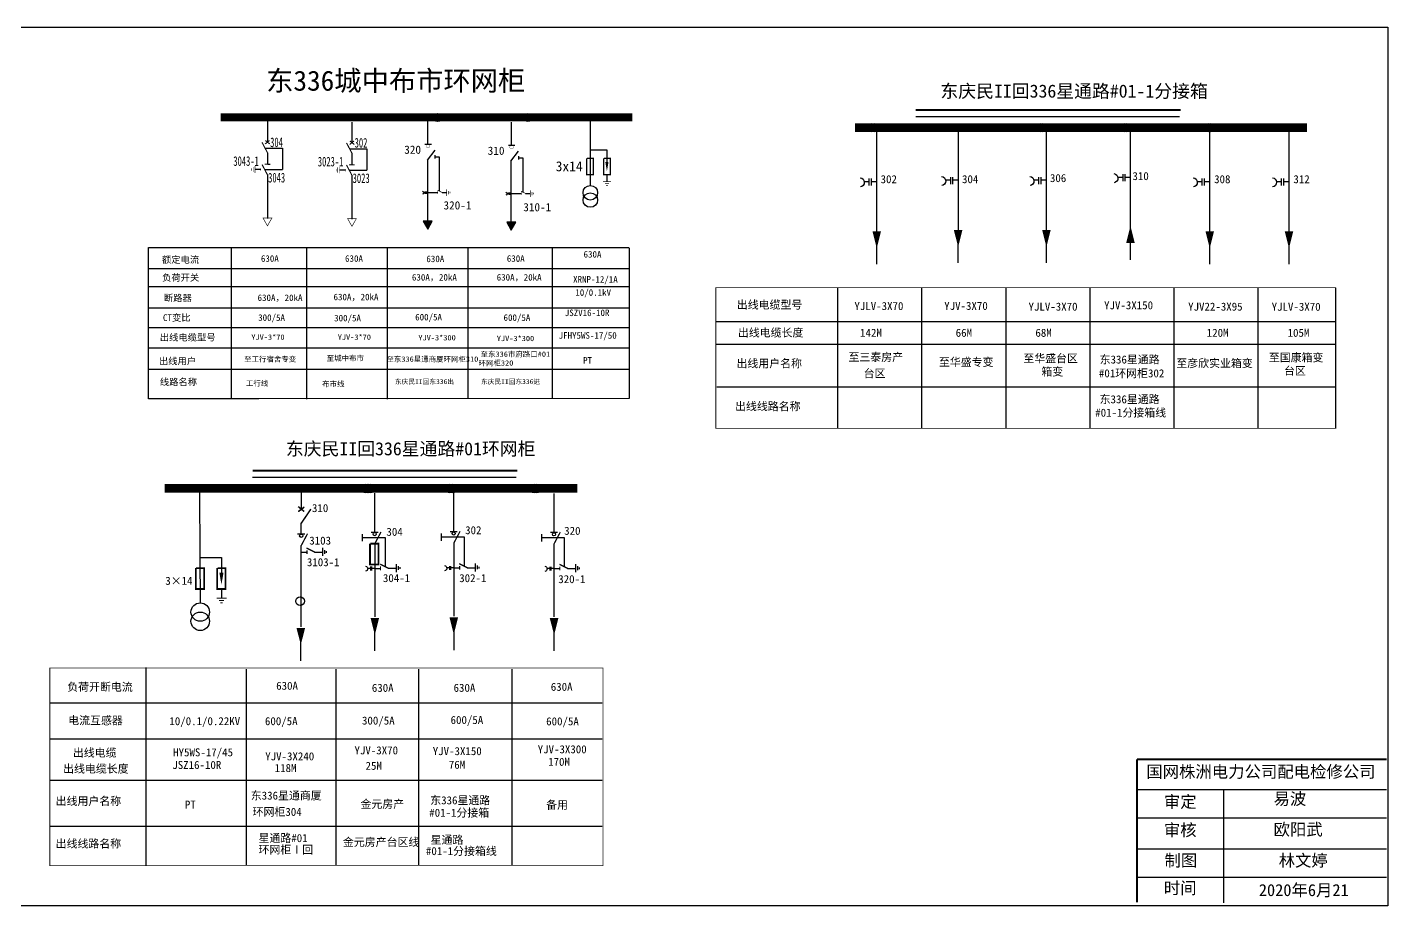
# Model space of a CAD drawing. Extents: x -53 to 504, y -237 to -5.
# Drawn here: x 164.2 to 504.2, y -236.9 to -17.3 of the extents above; entities that cross this region are included whole.
import ezdxf

# ---------------------------------------------------------------- set-up
doc = ezdxf.new("R2010")
doc.units = 0
doc.header["$LTSCALE"] = 0.774411
doc.linetypes.add('ACAD_ISO02W100', pattern=[15, 12, -3])
doc.layers.get('0').update_dxf_attribs({"linetype": 'CONTINUOUS'})
doc.layers.add('1', color=7, linetype='CONTINUOUS')
doc.layers.add('2', color=7, linetype='CONTINUOUS')
doc.styles.add('HZ', font='')
doc.styles.get("Standard").update_dxf_attribs({"font": '', "height": 2.5})
doc.styles.add('字体', font='', dxfattribs={"height": 2.5})
doc.styles.add('宋体', font='')
doc.styles.get('HZ').set_extended_font_data('SimSun')
doc.styles.get('Standard').set_extended_font_data('SimSun')
doc.styles.get('字体').set_extended_font_data('楷体_GB2312')
doc.styles.get('宋体').set_extended_font_data('SimSun')

# ---------------------------------------------------------------- blocks, each defined once
blk = doc.blocks.new('JD')
for points in [[(-2, 0.2), (-2, -0.2), (2, 0.2), (2, -0.2)], [(1, -1.2), (1, -0.8), (-1, -1.2), (-1, -0.8)], [(-0.5, -1.8), (-0.5, -2.2), (0.5, -1.8), (0.5, -2.2)]]:
    blk.add_trace(points)

msp = doc.modelspace()

# ---------------------------------------------------------------- hatches: boundary and pattern name
for points in [[(264.26, -67.76), (265.39, -65.8), (263.13, -65.8)], [(285.12, -68.01), (286.25, -66.05), (283.99, -66.05)]]:
    msp.add_hatch(color=7).paths.add_polyline_path(points)

# ---------------------------------------------------------------- linework, layer by layer
for p, q in [((304.84, -40.65), (304.84, -56.97)), ((224.2, -40.9), (224.2, -46.16)), ((245.32, -41.02), (245.32, -46.28)), ((376.43, -43.45), (376.43, -68.75)), ((396.77, -43.11), (396.77, -68.41)), ((418.82, -43.11), (418.82, -68.41)), ((439.83, -42.38), (439.83, -67.68)), ((459.65, -43.45), (459.65, -68.75)), ((479.45, -43.45), (479.45, -68.75)), ((223.6, -47.55), (227.93, -47.55)), ((227.93, -47.55), (227.93, -52.92)), ((263.54, -46.58), (265.18, -46.58)), ((284.41, -46.83), (286.04, -46.83)), ((224.2, -48.69), (224.2, -51.58)), ((244.72, -47.68), (249.05, -47.68)), ((245.32, -48.82), (245.32, -51.71)), ((249.05, -47.68), (249.05, -53.05)), ((266.03, -49.27), (266.03, -50.12)), ((266.05, -49.7), (267.14, -49.7)), ((267.14, -49.7), (267.14, -58.27)), ((286.9, -49.52), (286.9, -50.37)), ((286.92, -49.95), (288, -49.95)), ((288, -49.95), (288, -58.53)), ((304.82, -47.98), (309.03, -47.98)), ((309.03, -47.98), (309.03, -51.05)), ((222.54, -52.92), (221.08, -52.92)), ((223.52, -52.92), (227.93, -52.92)), ((224.2, -54.22), (224.2, -65.16)), ((243.66, -53.05), (242.2, -53.05)), ((244.64, -53.05), (249.05, -53.05)), ((245.32, -54.34), (245.32, -65.29)), ((309.03, -54.28), (309.03, -55.87)), ((264.26, -58.66), (266.75, -58.66)), ((267.84, -58.63), (268.99, -58.63)), ((285.12, -58.91), (287.61, -58.91)), ((288.71, -58.89), (289.85, -58.89)), ((376.42, -69.1), (376.42, -76.55)), ((396.76, -68.76), (396.76, -76.21)), ((418.82, -68.76), (418.82, -76.21)), ((439.82, -68.03), (439.82, -75.48)), ((459.64, -69.1), (459.64, -76.55)), ((479.44, -69.1), (479.44, -76.55)), ((366.65, -82.44), (366.65, -117.58)), ((366.65, -82.44), (366.65, -117.58)), ((387.67, -82.44), (387.67, -117.58)), ((408.68, -82.44), (408.68, -117.58)), ((429.69, -82.44), (429.69, -117.58)), ((450.7, -82.44), (450.7, -117.58)), ((471.72, -82.44), (471.72, -117.58)), ((471.72, -82.44), (471.72, -117.58)), ((491.13, -82.44), (491.13, -117.58)), ((232.6, -132.52), (232.6, -137.52)), ((207.25, -133.55), (207.28, -149.34)), ((250.93, -133.8), (250.93, -143.52)), ((270.68, -133.66), (270.68, -143.38)), ((295.74, -133.83), (295.74, -143.55)), ((232.55, -141.2), (232.57, -143.95)), ((207.28, -149.22), (207.36, -161.29)), ((232.51, -146.84), (232.5, -167.18)), ((232.59, -148.54), (234.05, -148.54)), ((235.95, -148.5), (237.93, -148.5)), ((251, -146.39), (251, -164.69)), ((270.74, -146.25), (270.74, -164.55)), ((295.8, -146.42), (295.8, -164.72)), ((207.34, -149.84), (212.7, -149.84)), ((212.7, -149.84), (212.7, -153.76)), ((251, -152.59), (252.45, -152.59)), ((254.35, -152.55), (256.33, -152.55)), ((270.74, -152.46), (272.2, -152.46)), ((274.1, -152.41), (276.08, -152.41)), ((295.8, -152.63), (297.26, -152.63)), ((299.16, -152.59), (301.14, -152.59)), ((212.7, -157.87), (212.7, -159.9)), ((250.99, -165.75), (250.99, -173.2)), ((270.74, -165.61), (270.74, -173.06)), ((295.8, -165.78), (295.8, -173.23)), ((232.49, -168.24), (232.49, -175.69))]:
    msp.add_line(p, q)
at = {"color": 7}
for p, q in [((264.29, -46.39), (264.29, -40.8)), ((285.16, -46.65), (285.16, -41.06))]:
    msp.add_line(p, q, dxfattribs=at)
at = {"color": 0}
for p, q in [((264.18, -50.54), (264.18, -66.14)), ((285.05, -50.79), (285.05, -66.4)), ((215.13, -72.4), (215.13, -110.21)), ((233.94, -72.61), (233.94, -110.26)), ((194.49, -77.6), (209.52, -77.6)), ((209.45, -77.6), (222.13, -77.6)), ((219.63, -77.6), (314.59, -77.6)), ((194.49, -82.16), (209.46, -82.16)), ((209.39, -82.16), (222.06, -82.16)), ((221.85, -82.16), (314.59, -82.16)), ((194.49, -92.38), (209.35, -92.38)), ((209.28, -92.38), (221.96, -92.38)), ((221.74, -92.38), (314.59, -92.38))]:
    msp.add_line(p, q, dxfattribs=at)
at = {"linetype": 'Continuous'}
for p, q in [((336.23, -90.84), (491.13, -90.84)), ((336.23, -96.52), (491.13, -96.52)), ((336.49, -107.24), (491.13, -107.24)), ((237.98, -147.47), (237.98, -149.47)), ((238.44, -147.99), (238.44, -148.91)), ((238.91, -148.25), (238.91, -148.68)), ((256.38, -151.52), (256.38, -153.52)), ((256.85, -152.04), (256.85, -152.96)), ((257.31, -152.3), (257.31, -152.73)), ((276.13, -151.39), (276.13, -153.38)), ((276.6, -151.9), (276.6, -152.82)), ((277.06, -152.17), (277.06, -152.59)), ((301.19, -151.56), (301.19, -153.55)), ((301.65, -152.07), (301.65, -152.99)), ((302.12, -152.34), (302.12, -152.76)), ((193.84, -177.32), (193.84, -226.81)), ((218.84, -177.81), (218.84, -226.65)), ((241.26, -177.81), (241.26, -226.65)), ((261.91, -177.81), (261.91, -226.65)), ((285.29, -177.81), (285.29, -226.65)), ((169.97, -186.19), (307.87, -186.19)), ((169.97, -195.22), (307.87, -195.22)), ((169.97, -205.53), (307.87, -205.53)), ((441.5, -207.84), (503.86, -207.84)), ((463.14, -207.85), (463.14, -236.18)), ((169.97, -216.98), (307.87, -216.98)), ((441.5, -214.95), (503.86, -214.95)), ((441.5, -222.7), (503.86, -222.7)), ((441.5, -229.8), (503.86, -229.8))]:
    msp.add_line(p, q, dxfattribs=at)
msp.add_lwpolyline([(-52.58, -17.32), (504.17, -17.32), (504.17, -236.92), (-52.58, -236.92)], close=True, dxfattribs=at)
for points, const_width in [([(212.51, -39.86), (315.41, -39.86)], 2), ([(386.22, -38), (452.4, -38)], 0.525), ([(371.05, -42.43), (484.01, -42.43)], 2.1), ([(224.2, -48.69), (222.84, -46.1)], 0.273), ([(224.71, -45.64), (223.62, -46.5)], 0.273), ([(223.68, -45.64), (224.78, -46.5)], 0.273), ([(245.32, -48.82), (243.95, -46.23)], 0.273), ([(245.83, -45.77), (244.74, -46.63)], 0.273), ([(244.8, -45.77), (245.9, -46.63)], 0.273), ([(263.54, -46.58), (265.18, -46.58)], 0.139), ([(284.41, -46.83), (286.04, -46.83)], 0.139), ([(304, -50.08), (304, -54.18), (305.65, -54.18), (305.65, -50.08), (304.05, -50.08)], 0.347), ([(308.21, -50.08), (308.21, -54.18), (309.85, -54.18), (309.85, -50.08), (308.26, -50.08)], 0.347), ([(220.24, -52.61), (220.24, -53.2)], 0.119), ([(220.64, -52.25), (220.64, -53.53)], 0.119), ([(221.07, -52.05), (221.07, -53.72)], 0.119), ([(222.54, -52.62), (222.54, -53.22)], 0.119), ([(224.2, -54.22), (222.84, -51.63)], 0.273), ([(224.89, -51.6), (223.5, -51.56)], 0.273), ([(241.36, -52.74), (241.36, -53.33)], 0.119), ([(241.76, -52.37), (241.76, -53.66)], 0.119), ([(242.19, -52.18), (242.19, -53.85)], 0.119), ([(243.66, -52.75), (243.66, -53.34)], 0.119), ([(245.32, -54.34), (243.95, -51.76)], 0.273), ([(246.01, -51.73), (244.62, -51.68)], 0.273), ([(266.7, -58.05), (267.91, -58.66)], 0.182), ([(266.75, -58.38), (266.75, -58.94)], 0.182), ([(287.56, -58.31), (288.78, -58.91)], 0.182), ([(287.61, -58.63), (287.61, -59.19)], 0.182), ([(220.47, -128.15), (286.65, -128.15)], 0.525), ([(198.49, -132.58), (301.62, -132.58)], 2.1), ([(231.88, -138.4), (233.42, -137.24)], 0.378), ([(231.89, -137.13), (233.38, -138.37)], 0.378), ([(232.6, -141.37), (235.04, -137.78)], 0.378), ([(231.7, -143.99), (233.56, -143.99)], 0.315), ([(232.63, -146.9), (234.21, -143.91)], 0.315), ([(249.83, -146.4), (249.83, -151.62), (251.92, -151.62), (251.92, -146.4), (249.89, -146.4)], 0.441), ([(250.07, -143.56), (251.93, -143.56)], 0.315), ([(251, -146.47), (252.57, -143.48)], 0.315), ([(269.81, -143.42), (271.67, -143.42)], 0.315), ([(270.74, -146.33), (272.32, -143.34)], 0.315), ([(294.87, -143.59), (296.73, -143.59)], 0.315), ([(295.8, -146.5), (297.38, -143.51)], 0.315), ([(233.97, -147.49), (236.07, -148.54)], 0.315), ([(234.05, -148.06), (234.05, -149.03)], 0.315), ([(206.29, -152.52), (206.29, -157.74), (208.38, -157.74), (208.38, -152.52), (206.36, -152.52)], 0.441), ([(211.65, -152.52), (211.65, -157.74), (213.74, -157.74), (213.74, -152.52), (211.72, -152.52)], 0.441), ([(252.37, -151.54), (254.47, -152.59)], 0.315), ([(252.45, -152.11), (252.45, -153.08)], 0.315), ([(272.12, -151.41), (274.22, -152.46)], 0.315), ([(272.2, -151.97), (272.2, -152.94)], 0.315), ([(297.18, -151.58), (299.28, -152.63)], 0.315), ([(297.26, -152.14), (297.26, -153.11)], 0.315)]:
    msp.add_lwpolyline(points, dxfattribs=dict(const_width=const_width))
for points in [[(386.22, -39.62), (452.08, -39.62)], [(437.92, -54.06), (437.92, -55.79)], [(438.45, -54.06), (438.45, -55.79)], [(374.52, -55.93), (373.33, -55.93)], [(374.52, -55.14), (374.52, -56.86)], [(375.05, -55.14), (375.05, -56.86)], [(376.42, -55.93), (375.05, -55.93)], [(394.86, -55.59), (393.67, -55.59)], [(394.86, -54.8), (394.86, -56.52)], [(395.39, -54.8), (395.39, -56.52)], [(396.76, -55.59), (395.39, -55.59)], [(416.92, -55.59), (415.73, -55.59)], [(416.92, -54.8), (416.92, -56.52)], [(417.45, -54.8), (417.45, -56.52)], [(418.82, -55.59), (417.45, -55.59)], [(437.92, -54.86), (436.73, -54.86)], [(439.82, -54.86), (438.45, -54.86)], [(457.74, -55.93), (456.55, -55.93)], [(457.74, -55.14), (457.74, -56.86)], [(458.27, -55.14), (458.27, -56.86)], [(459.64, -55.93), (458.27, -55.93)], [(477.55, -55.93), (476.35, -55.93)], [(477.55, -55.14), (477.55, -56.86)], [(478.08, -55.14), (478.08, -56.86)], [(479.44, -55.93), (478.08, -55.93)], [(263.65, -58.65), (263.26, -58.65)], [(263.65, -58.39), (263.65, -58.95)], [(263.82, -58.39), (263.82, -58.95)], [(264.26, -58.65), (263.82, -58.65)], [(284.51, -58.9), (284.12, -58.9)], [(284.51, -58.65), (284.51, -59.2)], [(284.68, -58.65), (284.68, -59.2)], [(285.12, -58.9), (284.68, -58.9)], [(220.47, -129.77), (286.32, -129.77)], [(247.89, -144.04), (247.89, -145.79)], [(267.64, -143.9), (267.64, -145.66)], [(292.7, -144.07), (292.7, -145.83)], [(249.94, -152.58), (249.27, -152.58)], [(249.94, -152.13), (249.94, -153.09)], [(250.23, -152.13), (250.23, -153.09)], [(250.99, -152.58), (250.23, -152.58)], [(269.68, -152.44), (269.02, -152.44)], [(269.68, -152), (269.68, -152.96)], [(269.98, -152), (269.98, -152.96)], [(270.74, -152.44), (269.98, -152.44)], [(294.74, -152.61), (294.08, -152.61)], [(294.74, -152.17), (294.74, -153.13)], [(295.04, -152.17), (295.04, -153.13)], [(295.8, -152.61), (295.04, -152.61)]]:
    msp.add_lwpolyline(points)
at = {"const_width": 0.0695}
for points in [[(263.9, -47.03, 1), (264.81, -47.03, 1)], [(284.76, -47.29, 1), (285.67, -47.29, 1)]]:
    msp.add_lwpolyline(points, format="xyb", close=True, dxfattribs=at)
for points, format in [([(309.03, -51, 0.809, 0, 0), (309.03, -53.31, 0, 0, 0)], "xyseb"), ([(435.72, -53.89, -0.877934), (435.76, -56.18)], "xyb"), ([(372.32, -54.96, -0.877934), (372.36, -57.25)], "xyb"), ([(392.65, -54.62, -0.877934), (392.7, -56.92)], "xyb"), ([(414.71, -54.62, -0.877934), (414.76, -56.92)], "xyb"), ([(455.53, -54.96, -0.877934), (455.58, -57.25)], "xyb"), ([(475.34, -54.96, -0.877934), (475.38, -57.25)], "xyb"), ([(262.94, -58.34, -0.877934), (262.95, -59.07)], "xyb"), ([(283.8, -58.59, -0.877934), (283.81, -59.33)], "xyb"), ([(376.46, -68.32, 2.15, 0, 0), (376.46, -72.59, 0, 0, 0)], "xyseb"), ([(396.8, -67.98, 2.15, 0, 0), (396.8, -72.25, 0, 0, 0)], "xyseb"), ([(418.86, -67.98, 2.15, 0, 0), (418.86, -72.25, 0, 0, 0)], "xyseb"), ([(439.86, -71.26, 2.15, 0, 0), (439.86, -66.99, 0, 0, 0)], "xyseb"), ([(459.68, -68.32, 2.15, 0, 0), (459.68, -72.59, 0, 0, 0)], "xyseb"), ([(479.48, -68.32, 2.15, 0, 0), (479.48, -72.59, 0, 0, 0)], "xyseb"), ([(248.71, -152.04, -0.877934), (248.73, -153.31)], "xyb"), ([(268.45, -151.9, -0.877934), (268.48, -153.18)], "xyb"), ([(293.51, -152.07, -0.877934), (293.54, -153.35)], "xyb"), ([(212.7, -153.69, 1.03, 0, 0), (212.7, -156.63, 0, 0, 0)], "xyseb"), ([(232.53, -167.45, 2.15, 0, 0), (232.53, -171.72, 0, 0, 0)], "xyseb"), ([(251.03, -164.96, 2.15, 0, 0), (251.03, -169.23, 0, 0, 0)], "xyseb"), ([(270.77, -164.82, 2.15, 0, 0), (270.77, -169.09, 0, 0, 0)], "xyseb"), ([(295.83, -165, 2.15, 0, 0), (295.83, -169.27, 0, 0, 0)], "xyseb")]:
    msp.add_lwpolyline(points, format=format)
at = {"color": 0, "const_width": 0.153}
for points in [[(223.1, -65.04), (224.2, -66.96), (225.3, -65.04)], [(244.22, -65.17), (245.32, -67.09), (246.41, -65.17)]]:
    msp.add_lwpolyline(points, close=True, dxfattribs=at)
at = {"color": 7}
for points in [[(264.26, -67.76), (265.39, -65.8), (263.13, -65.8)], [(285.12, -68.01), (286.25, -66.05), (283.99, -66.05)]]:
    msp.add_lwpolyline(points, close=True, dxfattribs=at)
at = {"linetype": 'Continuous'}
for points, const_width in [([(366.65, -82.44), (336.23, -82.44), (336.23, -117.58), (491.16, -117.58), (491.16, -82.44), (366.65, -82.44)], 0.21), ([(200.26, -177.49), (169.83, -177.49), (169.83, -226.87), (308.06, -226.87), (308.06, -177.49), (200.26, -177.49)], 0.21), ([(441.46, -200.34), (441.46, -236.07)], 0.5), ([(441.5, -200.34), (503.86, -200.34)], 0.5)]:
    msp.add_lwpolyline(points, dxfattribs=dict(at, const_width=const_width))
at = {"linetype": 'ACAD_ISO02W100'}
for points in [[(253.66, -152.1), (253.66, -144.92), (247.89, -144.92)], [(273.4, -151.96), (273.4, -144.78), (267.64, -144.78)], [(298.46, -152.13), (298.46, -144.95), (292.7, -144.95)]]:
    msp.add_lwpolyline(points, dxfattribs=at)
for centre, radius in [((266.68, -39.88), 0.996), ((266.77, -39.88), 0.996), ((289.28, -39.88), 0.996), ((375.27, -42.46), 1.05), ((375.92, -42.46), 1.05), ((417.29, -42.46), 1.05), ((417.94, -42.46), 1.05), ((438.31, -42.46), 1.05), ((438.96, -42.46), 1.05), ((459.32, -42.46), 1.05), ((459.97, -42.46), 1.05), ((304.88, -58.7), 1.82), ((304.88, -60.52), 1.82), ((248.8, -132.61), 1.05), ((249.21, -132.61), 1.05), ((249.45, -132.61), 1.05), ((249.86, -132.61), 1.05), ((269.81, -132.61), 1.05), ((270.46, -132.61), 1.05), ((290.83, -132.61), 1.05), ((291.48, -132.61), 1.05), ((232.63, -144.43), 0.404), ((251, -144.01), 0.404), ((270.74, -143.87), 0.404), ((295.8, -144.04), 0.404), ((232.35, -160.79), 1.09), ((207.4, -163.5), 2.31), ((207.4, -165.81), 2.31)]:
    msp.add_circle(centre, radius)
at = {"layer": '1'}
for points in [[(262.93, -58.33, -0.877934), (262.95, -59.07)], [(283.8, -58.58, -0.877934), (283.81, -59.32)]]:
    msp.add_lwpolyline(points, format="xyb", dxfattribs=at)
at = {"layer": '2'}
for p, q in [((264.18, -50.54), (266.07, -48.02)), ((285.05, -50.79), (286.93, -48.28)), ((194.49, -72.4), (209.46, -72.4)), ((194.49, -110.21), (194.49, -72.4)), ((209.39, -72.4), (222.06, -72.4)), ((221.85, -72.4), (314.59, -72.4)), ((254.1, -72.43), (254.1, -110.26)), ((274.25, -72.56), (274.25, -110.02)), ((295.33, -72.56), (295.33, -110.14)), ((314.59, -72.53), (314.59, -110.12)), ((194.49, -87.42), (219.45, -87.42)), ((209.07, -87.42), (221.75, -87.42)), ((221.54, -87.42), (314.59, -87.42)), ((194.49, -97.42), (314.59, -97.42)), ((209.46, -102.89), (194.49, -102.89)), ((222.06, -102.89), (209.39, -102.89)), ((314.59, -102.89), (221.85, -102.89)), ((209.46, -110.21), (194.49, -110.21)), ((222.06, -110.21), (209.39, -110.21)), ((314.59, -110.12), (221.85, -110.21))]:
    msp.add_line(p, q, dxfattribs=at)

# ---------------------------------------------------------------- block references
for p, xscale, yscale, zscale in [((309.06, -55.94), 0.4851788865133813, 0.4851788864461355, 0.4851788865323265), ((212.73, -159.99), 0.6177798457109702, 0.6177798457109702, 0.6177798457227108)]:
    msp.add_blockref('JD', p, dxfattribs=dict(xscale=xscale, yscale=yscale, zscale=zscale))
at = {"xscale": 0.4250017950198526, "yscale": 0.4250017950198526, "zscale": 0.4250017950949055, "rotation": 90}
for p in [(269, -58.67), (289.87, -58.92)]:
    msp.add_blockref('JD', p, dxfattribs=at)

# ---------------------------------------------------------------- texts
at = {"style": 'HZ'}
for s, height, p in [('东庆民II回336星通路#01-1分接箱', 3.2683, (392.38, -34.92)), ('302', 2, (377.42, -56.31)), ('304', 2, (397.77, -56.31)), ('306', 2, (419.74, -56.03)), ('310', 2, (440.36, -55.53)), ('308', 2, (460.77, -56.31)), ('312', 2, (480.58, -56.31)), ('出线电缆型号', 2, (341.49, -87.69)), ('YJLV-3X70', 2, (370.88, -88.01)), ('YJV-3X70', 2, (393.32, -87.97)), ('YJLV-3X70', 2, (414.39, -88.16)), ('YJV-3X150', 2, (433.27, -87.82)), ('YJV22-3X95', 2, (454.28, -88.16)), ('YJLV-3X70', 2, (475.14, -88.19)), ('出线电缆长度', 2, (341.76, -94.66)), ('142M', 2, (372.3, -94.7)), ('66M', 2, (396.19, -94.7)), ('68M', 2, (416.11, -94.7)), ('120M', 2, (458.93, -94.7)), ('105M', 2, (479.13, -94.7)), ('至三泰房产', 2, (369.41, -100.79)), ('至国康箱变', 2, (474.44, -100.89)), ('出线用户名称', 2, (341.41, -102.36)), ('至华盛专变', 2, (392, -102.02)), ('至华盛台区', 2, (413.1, -101.08)), ('东336星通路', 2, (432.16, -101.38)), ('至彦欣实业箱变', 2, (451.33, -102.31)), ('台区', 2, (478.24, -104.22)), ('台区', 2, (373.2, -104.85)), ('箱变', 2, (417.61, -104.42)), ('#01环网柜302', 2, (431.98, -104.83)), ('出线线路名称', 2, (341.05, -113.08)), ('东336星通路', 2, (432.16, -111.32)), ('#01-1分接箱线', 2, (431.06, -114.67)), ('东庆民II回336星通路#01环网柜', 3.2683, (228.81, -124.32)), ('310', 2, (235.32, -138.51)), ('304', 2, (253.93, -144.44)), ('302', 2, (273.6, -144.04)), ('320', 2, (298.35, -144.19)), ('3103', 2, (234.65, -146.64)), ('3103-1', 2, (234.05, -152.04)), ('3×14', 2, (198.67, -156.69)), ('304-1', 2, (253.05, -156.01)), ('302-1', 2, (272.12, -156.02)), ('320-1', 2, (296.87, -156.27)), ('负荷开断电流', 2, (174.16, -183.21)), ('630A', 2, (226.38, -182.92)), ('630A', 2, (250.28, -183.44)), ('630A', 2, (270.71, -183.43)), ('630A', 2, (295, -183.19)), ('电流互感器', 2, (174.41, -191.59)), ('10/0.1/0.22KV', 2, (199.69, -191.77)), ('600/5A', 2, (223.57, -191.77)), ('300/5A', 2, (247.82, -191.62)), ('600/5A', 2, (269.96, -191.48)), ('600/5A', 2, (293.85, -191.81)), ('YJV-3X70', 2, (245.95, -199.06)), ('YJV-3X300', 2, (291.73, -198.8)), ('出线电缆', 2, (175.57, -199.66)), ('HY5WS-17/45', 2, (200.63, -199.56)), ('YJV-3X240', 2, (223.64, -200.56)), ('YJV-3X150', 2, (265.5, -199.26)), ('170M', 2, (294.34, -201.93)), ('出线电缆长度', 2, (173.13, -203.67)), ('JSZ16-10R', 2, (200.42, -202.72)), ('118M', 2, (226.01, -203.48)), ('25M', 2, (248.71, -202.93)), ('76M', 2, (269.52, -202.66)), ('出线用户名称', 2, (171.27, -211.75)), ('PT', 2, (203.56, -212.63)), ('东336星通商厦', 2, (220.03, -210.37)), ('金元房产', 2, (247.46, -212.5)), ('东336星通路', 2, (264.88, -211.55)), ('环网柜304', 2, (220.49, -214.44)), ('#01-1分接箱', 2, (264.63, -214.66)), ('出线线路名称', 2, (171.27, -222.38)), ('星通路#01', 2, (221.97, -220.99)), ('金元房产台区线', 2, (243.06, -222)), ('星通路', 2, (264.97, -221.42)), ('环网柜Ⅰ回', 2, (221.97, -223.88)), ('#01-1分接箱线', 2, (263.8, -224.24))]:
    msp.add_text(s, height=height, dxfattribs=at).set_placement(p)
at = {"style": '宋体', "width": 0.65}
for s, p in [('304', (224.87, -47.29)), ('302', (245.99, -47.41)), ('3043-1', (215.67, -51.98)), ('3023-1', (236.79, -52.11)), ('3043', (224.37, -56.13)), ('3023', (245.49, -56.26))]:
    msp.add_text(s, height=2.403, dxfattribs=at).set_placement(p)
at = {"color": 0}
for s, height, p in [('320', 2.055, (258.38, -48.96)), ('310', 2.055, (279.24, -49.22)), ('320-1', 2.055, (268.19, -62.87)), ('310-1', 2.055, (288.13, -63.33)), ('630A', 1.639, (222.57, -75.96)), ('630A', 1.639, (243.6, -75.96)), ('630A', 1.639, (263.92, -76.04)), ('630A', 1.639, (284.02, -75.96)), ('630A', 1.639, (303.2, -74.9)), ('630A，20kA', 1.639, (260.31, -80.65)), ('630A，20kA', 1.639, (281.49, -80.65)), ('XRNP-12/1A', 1.639, (300.58, -81.16)), ('630A，20kA', 1.639, (221.74, -85.76)), ('630A，20kA', 1.639, (240.72, -85.57)), ('10/0.1kV', 1.639, (301.14, -84.45)), ('JSZV16-10R', 1.639, (298.51, -89.52)), ('300/5A', 1.639, (221.88, -90.72)), ('300/5A', 1.639, (240.87, -90.84)), ('600/5A', 1.639, (261.12, -90.61)), ('600/5A', 1.639, (283.2, -90.72)), ('YJV-3*70', 1.328, (220.17, -95.45)), ('YJV-3*70', 1.328, (241.76, -95.45)), ('YJV-3*300', 1.328, (261.91, -95.6)), ('YJV-3*300', 1.328, (281.51, -95.78)), ('JFHY5WS-17/50', 1.6394, (296.98, -95.18)), ('至东336市府路口#01', 1.3284, (277.46, -99.7)), ('至工行宿舍专变', 1.328, (218.38, -100.94)), ('至城中布市', 1.328, (239.01, -100.72)), ('至东336星通商厦环网柜310', 1.3284, (253.93, -100.94)), ('环网柜320', 1.328, (276.96, -101.92)), ('PT', 1.639, (303.08, -101.43)), ('工行线', 1.328, (218.83, -106.99)), ('布市线', 1.328, (237.87, -107.14))]:
    msp.add_text(s, height=height, dxfattribs=at).set_placement(p)
at = {"color": 7, "linetype": 'Continuous', "style": '字体'}
msp.add_text('3x14', height=2.485, dxfattribs=at).set_placement((296.22, -53.32))
at = {"color": 0, "style": 'HZ'}
for s, p in [('额定电流', (197.83, -76.25)), ('负荷开关', (197.85, -80.74)), ('断路器', (198.29, -85.83)), ('CT变比', (198.08, -90.75)), ('出线电缆型号', (197.29, -95.68)), ('出线用户', (197.08, -101.61)), ('线路名称', (197.3, -106.82))]:
    msp.add_text(s, height=1.661, dxfattribs=at).set_placement(p)
at = {"color": 1, "linetype": 'Continuous', "attachment_point": 1, "style": '字体'}
for s, insert, char_height, width in [('{\\fSimSun|b0|i0|c134|p2;\\C0;东\\f楷体_GB2312|b0|i0|c134|p49;336\\fSimSun|b0|i0|c134|p2;城中布市环网柜}', (223.87, -28.19), 5, 82.4937), ('{\\fSimSun|b0|i0|c134|p2;\\C0;东庆民\\f楷体_GB2312|b0|i0|c134|p49;II\\fSimSun|b0|i0|c134|p2;回东\\f楷体_GB2312|b0|i0|c134|p49;336\\fSimSun|b0|i0|c134|p2;出}', (256.06, -105.3), 1.2, 14.6827), ('{\\fSimSun|b0|i0|c134|p2;\\C0;东庆民\\f楷体_GB2312|b0|i0|c134|p49;II\\fSimSun|b0|i0|c134|p2;回东\\f楷体_GB2312|b0|i0|c134|p49;336\\fSimSun|b0|i0|c134|p2;进}', (277.57, -105.3), 1.2, 14.6827)]:
    msp.add_mtext(s, dxfattribs=dict(at, insert=insert, char_height=char_height, width=width))
at = {"linetype": 'Continuous', "char_height": 3, "attachment_point": 1, "style": '字体'}
for s, insert, width in [('{\\fSimSun|b0|i0|c134|p2;国网株洲电力公司配电检修公司}', (443.82, -201.89), 82.0179), ('审定', (448.2, -209.4), 23.4615), ('{\\fSimSun|b0|i0|c134|p2;易波}', (475.62, -208.66), 23.4615), ('审核', (448.2, -216.47), 23.4615), ('{\\fSimSun|b0|i0|c134|p2;欧阳武}', (475.63, -216.34), 33.0539), ('制图', (448.36, -224.09), 23.4615), ('{\\fSimSun|b0|i0|c134|p2;林文婷}', (476.9, -224.11), 23.4615), ('时间', (448.2, -230.97), 23.4615), ('{\\fSimSun|b0|i0|c134|p2;2020年6月21}', (471.94, -231.49), 23.4615)]:
    msp.add_mtext(s, dxfattribs=dict(at, insert=insert, width=width))
at = {"insert": (293.84, -210.71), "char_height": 2, "width": 27.9775, "attachment_point": 1, "style": 'HZ'}
msp.add_mtext('备用', dxfattribs=at)

doc.saveas('drawing.dxf')
